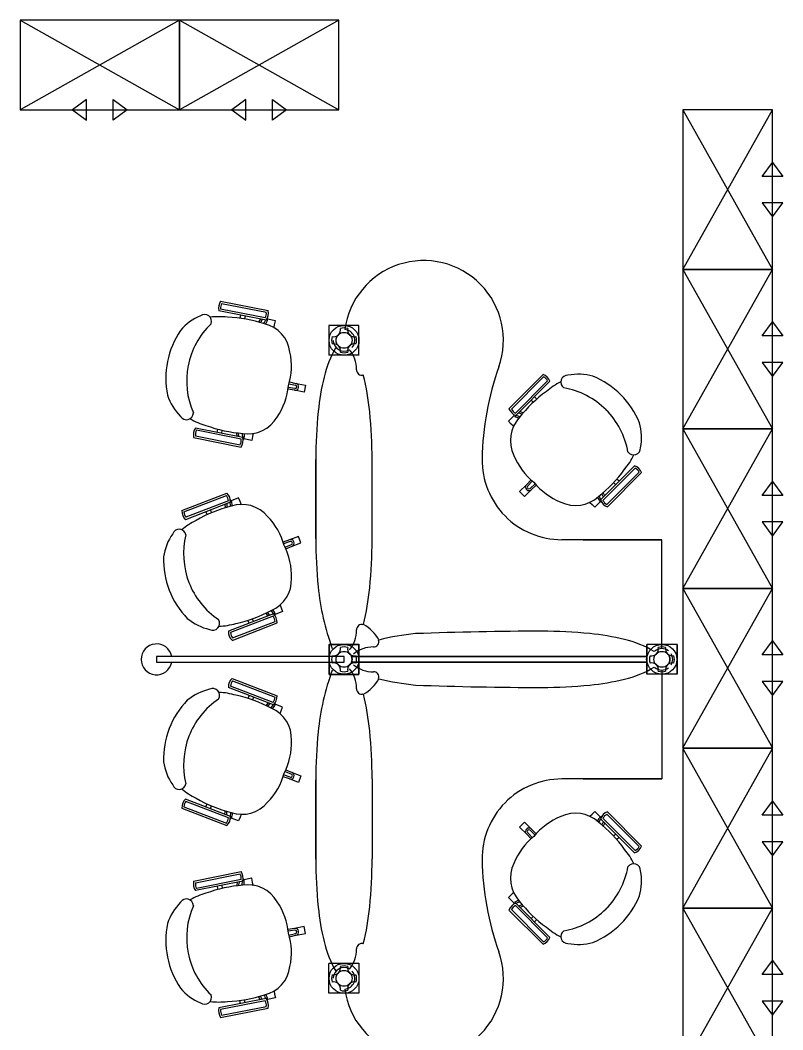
# Model space of a CAD drawing. Header units: centimetres. Extents: x 534 to 2907, y -1306 to 581.
# Drawn here: x 1629 to 2012, y 75 to 581 of the extents above; entities that cross this region are included whole.
import ezdxf

# ---------------------------------------------------------------- set-up
doc = ezdxf.new("R2010")
doc.units = ezdxf.units.CM
doc.layers.add('layer_1', color=175, linetype='Continuous')

msp = doc.modelspace()

# ---------------------------------------------------------------- linework, layer by layer
at = {"layer": 'layer_1'}
for p, q in [((1628.71, 581.24), (1628.71, 536.24)), ((1628.71, 581.24), (1708.71, 536.24)), ((1708.71, 581.24), (1628.71, 536.24)), ((1708.71, 581.24), (1628.71, 581.24)), ((1708.71, 536.24), (1708.71, 581.24)), ((1708.71, 581.24), (1708.71, 536.24)), ((1708.71, 581.24), (1788.71, 536.24)), ((1788.71, 581.24), (1708.71, 536.24)), ((1788.71, 581.24), (1708.71, 581.24)), ((1788.71, 536.24), (1788.71, 581.24)), ((1662.04, 541.44), (1655, 536.24)), ((1662.04, 531.05), (1662.04, 541.44)), ((1675.37, 541.44), (1682.41, 536.24)), ((1675.37, 531.05), (1675.37, 541.44)), ((1742.04, 541.44), (1735, 536.24)), ((1742.04, 531.05), (1742.04, 541.44)), ((1755.37, 541.44), (1762.41, 536.24)), ((1755.37, 531.05), (1755.37, 541.44)), ((1628.71, 536.24), (1708.71, 536.24)), ((1655, 536.24), (1662.04, 531.05)), ((1682.41, 536.24), (1675.37, 531.05)), ((1708.71, 536.24), (1788.71, 536.24)), ((1735, 536.24), (1742.04, 531.05)), ((1762.41, 536.24), (1755.37, 531.05)), ((2006.37, 536.24), (1961.37, 536.24)), ((1961.37, 456.24), (2006.37, 536.24)), ((1961.37, 536.24), (2006.37, 456.24)), ((1961.37, 536.24), (1961.37, 456.24)), ((2006.37, 456.24), (2006.37, 536.24)), ((2001.18, 502.91), (2006.37, 509.95)), ((2006.37, 509.95), (2011.56, 502.91)), ((2011.56, 502.91), (2001.18, 502.91)), ((2011.56, 489.58), (2001.18, 489.58)), ((2001.18, 489.58), (2006.37, 482.54)), ((2006.37, 482.54), (2011.56, 489.58)), ((2006.37, 456.24), (1961.37, 456.24)), ((1961.37, 376.24), (2006.37, 456.24)), ((1961.37, 456.24), (2006.37, 376.24)), ((1961.37, 456.24), (1961.37, 376.24)), ((1961.37, 456.24), (2006.37, 456.24)), ((2006.37, 376.24), (2006.37, 456.24)), ((1752.21, 430.81, -12.9), (1728.4, 435.53, -12.9)), ((1751.72, 431.92, -12.9), (1729.28, 436.37, -12.9)), ((1729.35, 440.32, -12.9), (1753.16, 435.6, -12.9)), ((1729.84, 439.21, -12.9), (1752.28, 434.76, -12.9)), ((1739.23, 433.38, -12.9), (1738.91, 431.81, -12.9)), ((1741.57, 432.92, -12.9), (1741.28, 431.46, -12.9)), ((1749.31, 431.39, -12.9), (1748.53, 430.09, -12.9)), ((1750.24, 431.2, -12.9), (1749.46, 429.91, -12.9)), ((1751.33, 429.54, -12.9), (1751.94, 430.69, -12.9)), ((1756.85, 430.46, -12.9), (1752.92, 431.24, -12.9)), ((1756.46, 428.52, -12.9), (1756.85, 430.46, -12.9)), ((1748.53, 430.09, -12.9), (1748.4, 429.87, -12.9)), ((1749.46, 429.91, -12.9), (1749.29, 429.61, -12.9)), ((1751.08, 429.05, -12.9), (1751.33, 429.54, -12.9)), ((1751.96, 428.8, -12.9), (1752.25, 429.35, -12.9)), ((1752.25, 429.35, -12.9), (1752.73, 430.28, -12.9)), ((1756, 427.1, -12.9), (1756.17, 427.06, -12.9)), ((1756.17, 427.06, -12.9), (1756.46, 428.52, -12.9)), ((1783.69, 428.18, -12.9), (1783.69, 413.18, -12.9)), ((1798.69, 428.18, -12.9), (1783.69, 428.18, -12.9)), ((1798.69, 413.08, -12.9), (1798.69, 428.18, -12.9)), ((2001.18, 422.91), (2006.37, 429.95)), ((2006.37, 429.95), (2011.56, 422.91)), ((2011.56, 422.91), (2001.18, 422.91)), ((1798.69, 413.18, -12.9), (1783.69, 413.18, -12.9)), ((1869.02, 407.39, -12.9), (1869.02, 407.39, -12.9)), ((2011.56, 409.58), (2001.18, 409.58)), ((2001.18, 409.58), (2006.37, 402.54)), ((2006.37, 402.54), (2011.56, 409.58)), ((1891.21, 403.59, -12.9), (1874.08, 386.4, -12.9)), ((1891.43, 402.39, -12.9), (1875.28, 386.19, -12.9)), ((1877.33, 384.15, -12.9), (1893.48, 400.35, -12.9)), ((1877.54, 382.95, -12.9), (1894.67, 400.14, -12.9)), ((1766.49, 395.61, -12.9), (1763.13, 396.17, -12.9)), ((1766.63, 396.49, -12.9), (1763.24, 397.06, -12.9)), ((1763.61, 398.94, -12.9), (1766.97, 398.17, -12.9)), ((1763.85, 399.81, -12.9), (1767.17, 399.05, -12.9)), ((1766.4, 399.21, -12.9), (1771.89, 398.12, -12.9)), ((1771.2, 394.68, -12.9), (1766.48, 395.62, -12.9)), ((1771.89, 398.12, -12.9), (1771.2, 394.68, -12.9)), ((1885.2, 390.64, -12.9), (1886.26, 389.59, -12.9)), ((1886.88, 392.33, -12.9), (1888.02, 391.19, -12.9)), ((1879.64, 385.06, -12.9), (1880.97, 384.43, -12.9)), ((1873.86, 380.1, -12.9), (1876.69, 382.93, -12.9)), ((1875.27, 378.7, -12.9), (1873.86, 380.1, -12.9)), ((1878.3, 381.74, -12.9), (1877.38, 382.24, -12.9)), ((1878.96, 382.41, -12.9), (1877.81, 383.03, -12.9)), ((1878.87, 381.43, -12.9), (1878.3, 381.74, -12.9)), ((1879.47, 382.13, -12.9), (1878.96, 382.41, -12.9)), ((1878.97, 384.38, -12.9), (1880.3, 383.75, -12.9)), ((1880.3, 383.75, -12.9), (1880.64, 383.59, -12.9)), ((1880.97, 384.43, -12.9), (1881.24, 384.3, -12.9)), ((1740.53, 371.96, -12.9), (1716.73, 376.68, -12.9)), ((1739.66, 371.11, -12.9), (1717.22, 375.57, -12.9)), ((1727.55, 374.53, -12.9), (1727.87, 376.11, -12.9)), ((1729.89, 374.07, -12.9), (1730.18, 375.53, -12.9)), ((1876.32, 377.65, -12.9), (1875.27, 378.7, -12.9)), ((1876.51, 377.84, -12.9), (1876.32, 377.65, -12.9)), ((1961.37, 376.24), (2006.37, 376.24)), ((2006.37, 376.24), (1961.37, 376.24)), ((1961.37, 296.24), (2006.37, 376.24)), ((1961.37, 376.24), (2006.37, 296.24)), ((1961.37, 376.24), (1961.37, 296.24)), ((2006.37, 296.24), (2006.37, 376.24)), ((1715.78, 371.89, -12.9), (1739.58, 367.17, -12.9)), ((1716.66, 372.73, -12.9), (1739.1, 368.28, -12.9)), ((1737.4, 373.99, -12.9), (1737.36, 374.28, -12.9)), ((1737.62, 372.53, -12.9), (1737.4, 373.99, -12.9)), ((1738.34, 373.81, -12.9), (1738.28, 374.18, -12.9)), ((1738.56, 372.35, -12.9), (1738.34, 373.81, -12.9)), ((1740.15, 374.01, -12.9), (1740.21, 373.44, -12.9)), ((1740.21, 373.44, -12.9), (1740.32, 372.14, -12.9)), ((1744.95, 370.48, -12.9), (1741.03, 371.26, -12.9)), ((1741.06, 373.9, -12.9), (1741.12, 373.26, -12.9)), ((1741.12, 373.26, -12.9), (1741.21, 372.22, -12.9)), ((1745.34, 372.42, -12.9), (1744.95, 370.48, -12.9)), ((1745.63, 373.88, -12.9), (1745.34, 372.42, -12.9)), ((1745.36, 373.93, -12.9), (1745.63, 373.88, -12.9)), ((1777.12, 321.11, -12.9), (1777.12, 360.95, -12.9)), ((1777.12, 360.95, -12.9), (1777.12, 321.11, -12.9)), ((1805.39, 320.68, -12.9), (1805.39, 360.68, -12.9)), ((1920.04, 340.6, -12.9), (1937.17, 357.79, -12.9)), ((1921.24, 340.39, -12.9), (1937.39, 356.59, -12.9)), ((1939.43, 354.55, -12.9), (1923.29, 338.35, -12.9)), ((1882.83, 348.24, -12.9), (1885.16, 350.73, -12.9)), ((1883.48, 347.63, -12.9), (1885.84, 350.14, -12.9)), ((1940.63, 354.34, -12.9), (1923.5, 337.15, -12.9)), ((1929.38, 349.97, -12.9), (1928.24, 351.11, -12.9)), ((2001.18, 342.91), (2006.37, 349.95)), ((2006.37, 349.95), (2011.56, 342.91)), ((1879.45, 344.83, -12.9), (1882.84, 348.24, -12.9)), ((1881.93, 342.36, -12.9), (1879.45, 344.83, -12.9)), ((1885.88, 346.32, -12.9), (1881.93, 342.36, -12.9)), ((1887.2, 348.78, -12.9), (1884.7, 346.42, -12.9)), ((1887.79, 348.11, -12.9), (1885.31, 345.77, -12.9)), ((1927.7, 348.28, -12.9), (1926.64, 349.34, -12.9)), ((1709.89, 335.28, -12.9), (1732.52, 344.04, -12.9)), ((1710.9, 334.61, -12.9), (1732.23, 342.86, -12.9)), ((1734.28, 339.48, -12.9), (1711.65, 330.73, -12.9)), ((1733.28, 340.16, -12.9), (1711.94, 331.91, -12.9)), ((1738.38, 341.7, -12.9), (1734.65, 340.25, -12.9)), ((1735.09, 338.3, -12.9), (1735, 339.34, -12.9)), ((1739.1, 339.85, -12.9), (1738.38, 341.7, -12.9)), ((1739.63, 338.46, -12.9), (1739.1, 339.85, -12.9)), ((1914.85, 339.51, -12.9), (1914.72, 339.38, -12.9)), ((1914.72, 339.38, -12.9), (1915.77, 338.33, -12.9)), ((1917.18, 336.93, -12.9), (1920, 339.77, -12.9)), ((1918.51, 341.92, -12.9), (1918.81, 341.37, -12.9)), ((1918.81, 341.37, -12.9), (1919.31, 340.46, -12.9)), ((1919.21, 342.51, -12.9), (1919.47, 342.04, -12.9)), ((1919.47, 342.04, -12.9), (1920.1, 340.89, -12.9)), ((1920.81, 343.38, -12.9), (1920.66, 343.69, -12.9)), ((1921.46, 342.02, -12.9), (1920.81, 343.38, -12.9)), ((1921.48, 344.06, -12.9), (1921.37, 344.29, -12.9)), ((1922.13, 342.7, -12.9), (1921.48, 344.06, -12.9)), ((2011.56, 342.91), (2001.18, 342.91)), ((1721.94, 334.71, -12.9), (1722.52, 333.21, -12.9)), ((1724.17, 335.57, -12.9), (1724.7, 334.18, -12.9)), ((1731.51, 338.41, -12.9), (1731.55, 336.93, -12.9)), ((1731.55, 336.93, -12.9), (1731.56, 336.64, -12.9)), ((1732.4, 338.75, -12.9), (1732.44, 337.28, -12.9)), ((1732.44, 337.28, -12.9), (1732.45, 336.9, -12.9)), ((1734.22, 337.96, -12.9), (1734.11, 339.26, -12.9)), ((1734.26, 337.39, -12.9), (1734.22, 337.96, -12.9)), ((1735.14, 337.65, -12.9), (1735.09, 338.3, -12.9)), ((1739.38, 338.37, -12.9), (1739.63, 338.46, -12.9)), ((1915.77, 338.33, -12.9), (1917.18, 336.93, -12.9)), ((2011.56, 329.58), (2001.18, 329.58)), ((2001.18, 329.58), (2006.37, 322.54)), ((2006.37, 322.54), (2011.56, 329.58)), ((1763.92, 320.65, -12.9), (1760.71, 319.52, -12.9)), ((1764.22, 319.81, -12.9), (1760.97, 318.66, -12.9)), ((1768.41, 322.37, -12.9), (1763.92, 320.64, -12.9)), ((1764.46, 317.09, -12.9), (1769.67, 319.11, -12.9)), ((1769.67, 319.11, -12.9), (1768.41, 322.37, -12.9)), ((1950.87, 320.68, -12.9), (1900.59, 320.68, -12.9)), ((1911.29, 320.68, -12.9), (1950.87, 320.68, -12.9)), ((1950.87, 266.08, -12.9), (1950.87, 320.68, -12.9)), ((1950.87, 266.08, -12.9), (1950.87, 320.68, -12.9)), ((1761.67, 316.87, -12.9), (1764.84, 318.21, -12.9)), ((1762.05, 316.06, -12.9), (1765.19, 317.38, -12.9)), ((1961.37, 296.24), (2006.37, 296.24)), ((2006.37, 296.24), (1961.37, 296.24)), ((1961.37, 216.24), (2006.37, 296.24)), ((1961.37, 296.24), (2006.37, 216.24)), ((1961.37, 296.24), (1961.37, 216.24)), ((2006.37, 216.24), (2006.37, 296.24)), ((1752.17, 283.59, -12.9), (1752, 283.79, -12.9)), ((1753.16, 282.45, -12.9), (1752.17, 283.59, -12.9)), ((1753.06, 283.93, -12.9), (1752.84, 284.2, -12.9)), ((1754.05, 282.79, -12.9), (1753.06, 283.93, -12.9)), ((1754.51, 285.05, -12.9), (1754.84, 284.62, -12.9)), ((1754.84, 284.62, -12.9), (1755.63, 283.59, -12.9)), ((1755.33, 285.45, -12.9), (1755.71, 284.96, -12.9)), ((1755.71, 284.96, -12.9), (1756.34, 284.13, -12.9)), ((1760.43, 284.66, -12.9), (1756.7, 283.22, -12.9)), ((1759.01, 287.83, -12.9), (1759.18, 287.89, -12.9)), ((1759.18, 287.89, -12.9), (1759.72, 286.51, -12.9)), ((1759.72, 286.51, -12.9), (1760.43, 284.66, -12.9)), ((1755.92, 283.52, -12.9), (1733.29, 274.77, -12.9)), ((1755.63, 282.34, -12.9), (1734.29, 274.09, -12.9)), ((1735.05, 270.21, -12.9), (1757.68, 278.96, -12.9)), ((1735.34, 271.39, -12.9), (1756.67, 279.64, -12.9)), ((1743.58, 278.74, -12.9), (1743, 280.25, -12.9)), ((1745.8, 279.6, -12.9), (1745.26, 281, -12.9)), ((2001.18, 262.91), (2006.37, 269.95)), ((2006.37, 269.95), (2011.56, 262.91)), ((1783.79, 268.27, -12.9), (1783.79, 253.18, -12.9)), ((1783.79, 268.27, -12.9), (1798.79, 268.27, -12.9)), ((1783.79, 253.08, -12.9), (1783.79, 268.18, -12.9)), ((1783.79, 268.18, -12.9), (1798.79, 268.18, -12.9)), ((1798.79, 268.27, -12.9), (1798.79, 253.18, -12.9)), ((1798.79, 253.08, -12.9), (1798.79, 268.18, -12.9)), ((1943.27, 268.18, -12.9), (1943.27, 253.18, -12.9)), ((1958.47, 268.18, -12.9), (1943.27, 268.18, -12.9)), ((1943.27, 253.18, -12.9), (1943.27, 268.18, -12.9)), ((1958.47, 268.18, -12.9), (1943.37, 268.18, -12.9)), ((1958.47, 268.18, -12.9), (1958.47, 253.18, -12.9)), ((1958.47, 253.18, -12.9), (1958.47, 268.18, -12.9)), ((1791.29, 262.18, -12.9), (1697.22, 262.18, -12.9)), ((1697.22, 262.18, -12.9), (1697.22, 259.18, -12.9)), ((1697.22, 259.18, -12.9), (1791.29, 259.18, -12.9)), ((1791.29, 259.18, -12.9), (1791.29, 262.18, -12.9)), ((1943.27, 262.18, -12.9), (1795, 262.18, -12.9)), ((1795, 262.18, -12.9), (1943.27, 262.18, -12.9)), ((1795, 259.18, -12.9), (1943.27, 259.18, -12.9)), ((1943.27, 259.18, -12.9), (1795, 259.18, -12.9)), ((2011.56, 262.91), (2001.18, 262.91)), ((1950.87, 255.28, -12.9), (1950.87, 200.68, -12.9)), ((1950.87, 255.28, -12.9), (1950.87, 200.68, -12.9)), ((1735.05, 251.14, -12.9), (1757.68, 242.39, -12.9)), ((1735.34, 249.96, -12.9), (1756.67, 241.71, -12.9)), ((1783.79, 253.18, -12.9), (1798.79, 253.18, -12.9)), ((1783.79, 253.08, -12.9), (1798.79, 253.08, -12.9)), ((1958.47, 253.18, -12.9), (1943.27, 253.18, -12.9)), ((1958.47, 253.18, -12.9), (1943.37, 253.18, -12.9)), ((2011.56, 249.58), (2001.18, 249.58)), ((2001.18, 249.58), (2006.37, 242.54)), ((2006.37, 242.54), (2011.56, 249.58)), ((1755.92, 237.84, -12.9), (1733.29, 246.59, -12.9)), ((1755.63, 239.02, -12.9), (1734.29, 247.26, -12.9)), ((1743.58, 242.61, -12.9), (1743, 241.11, -12.9)), ((1745.8, 241.75, -12.9), (1745.26, 240.36, -12.9)), ((1753.16, 238.9, -12.9), (1752.17, 237.76, -12.9)), ((1754.05, 238.56, -12.9), (1753.06, 237.42, -12.9)), ((1760.43, 236.69, -12.9), (1756.7, 238.14, -12.9)), ((1752.17, 237.76, -12.9), (1752, 237.56, -12.9)), ((1753.06, 237.42, -12.9), (1752.84, 237.16, -12.9)), ((1754.51, 236.3, -12.9), (1754.84, 236.73, -12.9)), ((1754.84, 236.73, -12.9), (1755.63, 237.77, -12.9)), ((1755.33, 235.9, -12.9), (1755.71, 236.39, -12.9)), ((1755.71, 236.39, -12.9), (1756.34, 237.22, -12.9)), ((1759.01, 233.52, -12.9), (1759.18, 233.46, -12.9)), ((1759.18, 233.46, -12.9), (1759.72, 234.84, -12.9)), ((1759.72, 234.84, -12.9), (1760.43, 236.69, -12.9)), ((1961.37, 216.24), (2006.37, 216.24)), ((2006.37, 215.89), (1961.37, 215.89)), ((1961.37, 135.89), (2006.37, 215.89)), ((1961.37, 215.89), (2006.37, 135.89)), ((1961.37, 215.89), (1961.37, 135.89)), ((2006.37, 135.89), (2006.37, 215.89)), ((1764.22, 201.54, -12.9), (1760.97, 202.69, -12.9)), ((1761.67, 204.48, -12.9), (1764.84, 203.14, -12.9)), ((1762.05, 205.29, -12.9), (1765.19, 203.97, -12.9)), ((1764.46, 204.26, -12.9), (1769.67, 202.25, -12.9)), ((1763.92, 200.7, -12.9), (1760.71, 201.83, -12.9)), ((1768.41, 198.98, -12.9), (1763.92, 200.71, -12.9)), ((1769.67, 202.25, -12.9), (1768.41, 198.98, -12.9)), ((1777.12, 200.24, -12.9), (1777.12, 160.4, -12.9)), ((1777.12, 160.4, -12.9), (1777.12, 200.24, -12.9)), ((1805.39, 200.68, -12.9), (1805.39, 160.68, -12.9)), ((1950.87, 200.68, -12.9), (1900.59, 200.68, -12.9)), ((1911.29, 200.68, -12.9), (1950.87, 200.68, -12.9)), ((1734.28, 181.87, -12.9), (1711.65, 190.62, -12.9)), ((1733.28, 181.19, -12.9), (1711.94, 189.44, -12.9)), ((1721.94, 186.64, -12.9), (1722.52, 188.14, -12.9)), ((2001.18, 182.56), (2006.37, 189.6)), ((2006.37, 189.6), (2011.56, 182.56)), ((1709.89, 186.07, -12.9), (1732.52, 177.32, -12.9)), ((1710.9, 186.75, -12.9), (1732.23, 178.5, -12.9)), ((1724.17, 185.78, -12.9), (1724.7, 187.18, -12.9)), ((1731.51, 182.94, -12.9), (1731.55, 184.42, -12.9)), ((1731.55, 184.42, -12.9), (1731.56, 184.71, -12.9)), ((1732.4, 182.6, -12.9), (1732.44, 184.08, -12.9)), ((1732.44, 184.08, -12.9), (1732.45, 184.45, -12.9)), ((1734.22, 183.39, -12.9), (1734.11, 182.09, -12.9)), ((1734.26, 183.96, -12.9), (1734.22, 183.39, -12.9)), ((1735.09, 183.05, -12.9), (1735, 182.01, -12.9)), ((1735.14, 183.7, -12.9), (1735.09, 183.05, -12.9)), ((1739.63, 182.89, -12.9), (1739.1, 181.5, -12.9)), ((1739.38, 182.99, -12.9), (1739.63, 182.89, -12.9)), ((1914.72, 181.97, -12.9), (1915.77, 183.02, -12.9)), ((1915.77, 183.02, -12.9), (1917.18, 184.42, -12.9)), ((1917.18, 184.42, -12.9), (1920, 181.59, -12.9)), ((1939.43, 166.8, -12.9), (1923.29, 183, -12.9)), ((1940.63, 167.01, -12.9), (1923.5, 184.2, -12.9)), ((2011.56, 182.56), (2001.18, 182.56)), ((1738.38, 179.65, -12.9), (1734.65, 181.1, -12.9)), ((1739.1, 181.5, -12.9), (1738.38, 179.65, -12.9)), ((1881.93, 179, -12.9), (1879.45, 176.52, -12.9)), ((1885.88, 175.04, -12.9), (1881.93, 179, -12.9)), ((1914.85, 181.84, -12.9), (1914.72, 181.97, -12.9)), ((1918.51, 179.44, -12.9), (1918.81, 179.98, -12.9)), ((1918.81, 179.98, -12.9), (1919.31, 180.89, -12.9)), ((1919.21, 178.84, -12.9), (1919.47, 179.32, -12.9)), ((1919.47, 179.32, -12.9), (1920.1, 180.46, -12.9)), ((1920.04, 180.75, -12.9), (1937.17, 163.56, -12.9)), ((1920.81, 177.97, -12.9), (1920.66, 177.66, -12.9)), ((1921.46, 179.33, -12.9), (1920.81, 177.97, -12.9)), ((1921.24, 180.96, -12.9), (1937.39, 164.76, -12.9)), ((1921.48, 177.29, -12.9), (1921.37, 177.06, -12.9)), ((1922.13, 178.66, -12.9), (1921.48, 177.29, -12.9)), ((1879.45, 176.52, -12.9), (1882.84, 173.12, -12.9)), ((1882.83, 173.11, -12.9), (1885.16, 170.63, -12.9)), ((1883.48, 173.72, -12.9), (1885.84, 171.21, -12.9)), ((1887.2, 172.57, -12.9), (1884.7, 174.93, -12.9)), ((1887.79, 173.24, -12.9), (1885.31, 175.59, -12.9)), ((1927.7, 173.07, -12.9), (1926.64, 172.01, -12.9)), ((1929.38, 171.38, -12.9), (1928.24, 170.24, -12.9)), ((2011.56, 169.23), (2001.18, 169.23)), ((2001.18, 169.23), (2006.37, 162.19)), ((2006.37, 162.19), (2011.56, 169.23)), ((1715.78, 149.47, -12.9), (1739.58, 154.19, -12.9)), ((1716.66, 148.62, -12.9), (1739.1, 153.07, -12.9)), ((1740.53, 149.4, -12.9), (1716.73, 144.67, -12.9)), ((1739.66, 150.24, -12.9), (1717.22, 145.79, -12.9)), ((1729.89, 147.29, -12.9), (1730.18, 145.82, -12.9)), ((1737.4, 147.36, -12.9), (1737.36, 147.07, -12.9)), ((1737.62, 148.82, -12.9), (1737.4, 147.36, -12.9)), ((1738.34, 147.54, -12.9), (1738.28, 147.17, -12.9)), ((1738.56, 149, -12.9), (1738.34, 147.54, -12.9)), ((1740.15, 147.34, -12.9), (1740.21, 147.91, -12.9)), ((1740.21, 147.91, -12.9), (1740.32, 149.21, -12.9)), ((1744.95, 150.88, -12.9), (1741.03, 150.1, -12.9)), ((1741.06, 147.45, -12.9), (1741.12, 148.09, -12.9)), ((1741.12, 148.09, -12.9), (1741.21, 149.13, -12.9)), ((1745.34, 148.93, -12.9), (1744.95, 150.88, -12.9)), ((1745.63, 147.47, -12.9), (1745.34, 148.93, -12.9)), ((1745.36, 147.42, -12.9), (1745.63, 147.47, -12.9)), ((1727.55, 146.82, -12.9), (1727.87, 145.24, -12.9)), ((1875.27, 142.65, -12.9), (1873.86, 141.25, -12.9)), ((1876.32, 143.7, -12.9), (1875.27, 142.65, -12.9)), ((1876.51, 143.51, -12.9), (1876.32, 143.7, -12.9)), ((1873.86, 141.25, -12.9), (1876.69, 138.42, -12.9)), ((1877.33, 137.2, -12.9), (1893.48, 121, -12.9)), ((1878.3, 139.61, -12.9), (1877.38, 139.11, -12.9)), ((1877.54, 138.4, -12.9), (1894.67, 121.21, -12.9)), ((1878.96, 138.95, -12.9), (1877.81, 138.32, -12.9)), ((1878.87, 139.92, -12.9), (1878.3, 139.61, -12.9)), ((1879.47, 139.22, -12.9), (1878.96, 138.95, -12.9)), ((1878.97, 136.97, -12.9), (1880.3, 137.6, -12.9)), ((1879.64, 136.3, -12.9), (1880.97, 136.92, -12.9)), ((1880.3, 137.6, -12.9), (1880.64, 137.76, -12.9)), ((1880.97, 136.92, -12.9), (1881.24, 137.05, -12.9)), ((1891.21, 117.76, -12.9), (1874.08, 134.95, -12.9)), ((1891.43, 118.96, -12.9), (1875.28, 135.16, -12.9)), ((1885.2, 130.71, -12.9), (1886.26, 131.77, -12.9)), ((1961.37, 135.89), (2006.37, 135.89)), ((2006.37, 135.89), (1961.37, 135.89)), ((1961.37, 55.89), (2006.37, 135.89)), ((1961.37, 135.89), (2006.37, 55.89)), ((1961.37, 135.89), (1961.37, 55.89)), ((2006.37, 55.89), (2006.37, 135.89)), ((1771.2, 126.67, -12.9), (1766.48, 125.73, -12.9)), ((1771.89, 123.23, -12.9), (1771.2, 126.67, -12.9)), ((1886.88, 129.02, -12.9), (1888.02, 130.16, -12.9)), ((1766.49, 125.75, -12.9), (1763.13, 125.18, -12.9)), ((1766.63, 124.86, -12.9), (1763.24, 124.29, -12.9)), ((1763.61, 122.41, -12.9), (1766.97, 123.18, -12.9)), ((1763.85, 121.55, -12.9), (1767.17, 122.31, -12.9)), ((1766.4, 122.14, -12.9), (1771.89, 123.23, -12.9)), ((1869.02, 113.96, -12.9), (1869.02, 113.96, -12.9)), ((1783.69, 93.18, -12.9), (1783.69, 108.18, -12.9)), ((1798.69, 108.18, -12.9), (1783.69, 108.18, -12.9)), ((1798.69, 108.27, -12.9), (1798.69, 93.18, -12.9)), ((2001.18, 102.56), (2006.37, 109.6)), ((2006.37, 109.6), (2011.56, 102.56)), ((2011.56, 102.56), (2001.18, 102.56)), ((1748.53, 91.26, -12.9), (1748.4, 91.48, -12.9)), ((1749.31, 89.97, -12.9), (1748.53, 91.26, -12.9)), ((1749.46, 91.45, -12.9), (1749.29, 91.74, -12.9)), ((1750.24, 90.15, -12.9), (1749.46, 91.45, -12.9)), ((1751.08, 92.3, -12.9), (1751.33, 91.82, -12.9)), ((1751.33, 91.82, -12.9), (1751.94, 90.66, -12.9)), ((1751.96, 92.55, -12.9), (1752.25, 92, -12.9)), ((1752.25, 92, -12.9), (1752.73, 91.07, -12.9)), ((1756, 94.26, -12.9), (1756.17, 94.29, -12.9)), ((1756.17, 94.29, -12.9), (1756.46, 92.83, -12.9)), ((1756.46, 92.83, -12.9), (1756.85, 90.89, -12.9)), ((1798.69, 93.18, -12.9), (1783.69, 93.18, -12.9)), ((1752.21, 90.54, -12.9), (1728.4, 85.82, -12.9)), ((1751.72, 89.43, -12.9), (1729.28, 84.98, -12.9)), ((1729.84, 82.14, -12.9), (1752.28, 86.59, -12.9)), ((1739.23, 87.97, -12.9), (1738.91, 89.55, -12.9)), ((1741.57, 88.43, -12.9), (1741.28, 89.9, -12.9)), ((1756.85, 90.89, -12.9), (1752.92, 90.11, -12.9)), ((2011.56, 89.23), (2001.18, 89.23)), ((2001.18, 89.23), (2006.37, 82.19)), ((2006.37, 82.19), (2011.56, 89.23)), ((1729.35, 81.03, -12.9), (1753.16, 85.75, -12.9))]:
    msp.add_line(p, q, dxfattribs=at)
for centre, radius in [((1791.29, 420.68, -12.9), 7.5), ((1791.29, 420.68, -12.9), 4), ((1791.29, 260.68, -12.9), 7.5), ((1791.29, 260.68, -12.9), 7.5), ((1791.29, 260.68, -12.9), 4), ((1791.29, 260.68, -12.9), 4), ((1950.87, 260.68, -12.9), 7.5), ((1950.87, 260.68, -12.9), 7.5), ((1950.87, 260.68, -12.9), 7.5), ((1950.87, 260.68, -12.9), 7.5), ((1950.87, 260.68, -12.9), 4), ((1950.87, 260.68, -12.9), 4), ((1791.29, 100.68, -12.9), 7.5), ((1791.29, 100.68, -12.9), 4)]:
    msp.add_circle(centre, radius, dxfattribs=at)
for centre, radius, start, end in [((1831.29, 420.68, -12.9), 40, 340.6049, 172.2592), ((1734.39, 436.83, -12.9), 6.13, 145.3089, 192.2547), ((1734.39, 436.83, -12.9), 5.13, 152.4262, 185.1374), ((1747.17, 434.3, -12.9), 6.13, 325.3089, 12.2547), ((1729.24, 408.75, -12.9), 26.22, 112.4304, 139.9959), ((1721.32, 430.23, -12.9), 3.46, 338.1541, 127.0295), ((1728.62, 394.97, -12.9), 37.57, 83.7334, 96.8943), ((1730.36, 365.8, -12.9), 66.55, 71.613, 87.966), ((1747.17, 434.3, -12.9), 5.13, 332.4262, 5.1374), ((1751.17, 431.09, -12.9), 0.859, 332.4499, 343.8551), ((1751.17, 431.09, -12.9), 1.76, 332.4499, 24.4131), ((1743.22, 402.29, -12.9), 41.29, 145.6095, 169.1666), ((1751.76, 400.37, -12.9), 39.47, 133.6268, 168.9192), ((1747.48, 412.61, -12.9), 16.8, 7.4058, 76.6642), ((1786.1, 425.87, -12.9), 3.44, 256.8555, 13.1445), ((1791.29, 420.68, -12.9), 6.25, 72.8771, 107.1229), ((1791.29, 420.68, -12.9), 5.4, 317.4929, 86.1296), ((1796.48, 425.87, -12.9), 3.44, 166.8555, 283.1445), ((1791.29, 420.68, -12.9), 6.25, 162.8771, 197.1229), ((1791.29, 420.68, -12.9), 5.4, 180.1149, 299.656), ((1791.29, 420.68, -12.9), 6.25, 342.8771, 17.1229), ((1834.82, 389.32, -12.9), 55.12, 149.7712, 166.471), ((1786.1, 415.49, -12.9), 3.44, 346.8555, 103.1445), ((1796.48, 415.49, -12.9), 3.44, 76.8555, 193.1445), ((1782.13, 406.13, -12.9), 15.4, 359.314, 39.7885), ((1732.12, 407.92, -12.9), 32.75, 342.4012, 12.0981), ((1791.29, 420.68, -12.9), 6.25, 252.8771, 287.1229), ((1743.11, 401.75, -12.9), 41.29, 168.397, 191.9541), ((1751.74, 400.26, -12.9), 39.47, 168.6444, 203.9368), ((1800.23, 405.91, -12.9), 2.7, 179.314, 285.6936), ((2006.37, 358.47, -12.9), 145.8, 160.3949, 178.911), ((1905.59, 372.3, -12.9), 127.9, 166.471, 174.3084), ((1677.76, 372.25, -12.9), 127.05, 5.6706, 14.1499), ((1888.97, 397.88, -12.9), 6.13, 21.6256, 68.5713), ((1888.97, 397.88, -12.9), 5.13, 28.7428, 61.454), ((1903.51, 399.69, -12.9), 3.46, 86.8507, 235.7261), ((1908.91, 377.45, -12.9), 26.22, 73.8844, 101.4498), ((1900.9, 364.29, -12.9), 41.29, 44.7136, 68.2707), ((1730.71, 400.78, -12.9), 32.75, 325.4655, 355.1624), ((1766.78, 397.34, -12.9), 1.76, 260.4499, 77.1137), ((1766.78, 397.34, -12.9), 0.859, 260.4499, 77.1137), ((1931.92, 341.16, -12.9), 66.55, 125.9142, 142.2672), ((1917.1, 366.34, -12.9), 37.57, 116.9859, 130.1468), ((1894.88, 357.93, -12.9), 39.47, 44.961, 80.2534), ((1727.72, 401.11, -12.9), 26.22, 197.5677, 225.1332), ((1901.29, 363.89, -12.9), 41.29, 21.9262, 45.4832), ((2019.46, 360.95, -12.9), 242.34, 174.3084, 180), ((1879.78, 388.66, -12.9), 6.13, 201.6256, 248.5713), ((1879.78, 388.66, -12.9), 5.13, 208.7428, 241.454), ((1894.96, 357.85, -12.9), 39.47, 9.9434, 45.2359), ((1712.2, 384.28, -12.9), 3.46, 210.5341, 359.4095), ((1732.42, 414.09, -12.9), 37.57, 240.6693, 253.8302), ((1743.11, 390.58, -12.9), 16.8, 260.8994, 330.1578), ((1562.08, 360.68, -12.9), 243.32, 0, 5.6916), ((1891.61, 370.48, -12.9), 16.8, 137.216, 206.4744), ((1878.22, 383.78, -12.9), 1.76, 189.7541, 241.4303), ((1878.22, 383.78, -12.9), 0.859, 232.0407, 241.4303), ((1721.77, 373.19, -12.9), 6.13, 145.3089, 192.2547), ((1721.77, 373.19, -12.9), 5.13, 152.4262, 185.1374), ((1745.15, 440.38, -12.9), 66.55, 249.5976, 265.9506), ((1914.43, 371.95, -12.9), 26.22, 348.747, 16.3125), ((1734.54, 370.66, -12.9), 5.13, 332.4262, 5.1374), ((1734.54, 370.66, -12.9), 6.13, 325.3089, 12.2547), ((1739.47, 372.06, -12.9), 0.859, 355.7241, 5.1137), ((1739.47, 372.06, -12.9), 1.76, 313.4375, 5.1137), ((1936.69, 366.63, -12.9), 3.46, 214.4707, 3.3461), ((1900.59, 360.68, -12.9), 40, 179.1883, 270), ((1906.98, 375.15, -12.9), 32.75, 201.7821, 231.4791), ((1903.3, 380.1, -12.9), 37.57, 320.05, 333.2109), ((1878.07, 394.83, -12.9), 66.55, 307.9296, 324.2826), ((1934.93, 352.08, -12.9), 6.13, 21.6256, 68.5713), ((1934.93, 352.08, -12.9), 5.13, 28.7428, 61.454), ((1912.13, 370.01, -12.9), 32.75, 218.7178, 248.4148), ((1884.11, 347.04, -12.9), 1.76, 136.7666, 313.4303), ((1884.11, 347.04, -12.9), 0.859, 136.7666, 313.4303), ((1728.16, 339.73, -12.9), 5.13, 4.7812, 37.4924), ((1728.16, 339.73, -12.9), 6.13, 357.664, 44.6097), ((1733.25, 339.19, -12.9), 0.859, 4.805, 14.1945), ((1733.25, 339.19, -12.9), 1.76, 4.805, 56.4811), ((1907.52, 354.62, -12.9), 16.8, 243.7225, 312.9808), ((1920.85, 341.31, -12.9), 1.76, 208.7666, 260.7297), ((1925.74, 342.86, -12.9), 6.13, 201.6256, 248.5713), ((1920.85, 341.31, -12.9), 0.859, 208.7666, 220.1717), ((1925.74, 342.86, -12.9), 5.13, 208.7428, 241.454), ((1716.01, 335.03, -12.9), 6.13, 177.664, 224.6097), ((1716.01, 335.03, -12.9), 5.13, 184.7812, 217.4924), ((1750.62, 272.88, -12.9), 66.55, 103.9681, 120.321), ((1740.03, 321.58, -12.9), 16.8, 39.7609, 109.0193), ((1733.54, 296.58, -12.9), 37.57, 116.0884, 129.2493), ((1729.57, 309.39, -12.9), 32.75, 14.7562, 44.4532), ((1708.5, 322.46, -12.9), 3.46, 10.5091, 159.3846), ((1726.69, 308.56, -12.9), 26.22, 144.7854, 172.3509), ((1750.2, 313.53, -12.9), 39.47, 165.9818, 201.2743), ((1764.51, 319, -12.9), 1.76, 292.805, 109.4687), ((1764.51, 319, -12.9), 0.859, 292.805, 109.4687), ((2019.46, 321.11, -12.9), 242.34, 180, 185.6916), ((2019.46, 321.11, -12.9), 242.34, 180, 185.6916), ((1562.08, 320.68, -12.9), 243.32, 354.3084, 0), ((1732.19, 302.61, -12.9), 32.75, 357.8205, 27.5175), ((1741.96, 310.58, -12.9), 41.29, 177.9646, 201.5216), ((1750.24, 313.43, -12.9), 39.47, 200.9994, 236.2918), ((1748.13, 300.63, -12.9), 16.8, 293.2544, 2.5128), ((1742.16, 310.06, -12.9), 41.29, 200.752, 224.3091), ((1904.48, 309.61, -12.9), 126.79, 185.6744, 200.0728), ((1677.52, 309.13, -12.9), 127.3, 345.9213, 354.3256), ((1723.2, 343.79, -12.9), 66.55, 281.9526, 298.3056), ((1754.95, 283.06, -12.9), 0.859, 26.0635, 37.4687), ((1754.95, 283.06, -12.9), 1.76, 345.5055, 37.4687), ((1729.5, 301.29, -12.9), 26.22, 229.9228, 257.4882), ((1725.39, 278.77, -12.9), 3.46, 242.8891, 31.7645), ((1726.52, 314.76, -12.9), 37.57, 273.0243, 286.1853), ((1751.56, 279.21, -12.9), 5.13, 4.7812, 37.4924), ((1751.56, 279.21, -12.9), 6.13, 357.664, 44.6097), ((1739.41, 274.52, -12.9), 6.13, 177.664, 224.6097), ((1739.41, 274.52, -12.9), 5.13, 184.7812, 217.4924), ((1782.13, 275.22, -12.9), 15.4, 320.2115, 0.686), ((1800.23, 275.44, -12.9), 2.7, 74.3064, 180.686), ((1791.29, 260.68, -12.9), 20, 29.0141, 60.9859), ((1839.75, 146.9, -12.9), 127.3, 95.6744, 104.0787), ((1890.6, -1403.41, -12.9), 1678.18, 89.99943, 92.16645), ((1890.62, 31.46, -12.9), 243.32, 84.3084, 90), ((1902.01, 145.79, -12.9), 128.42, 76.471, 84.3084), ((1697.22, 260.68, -12.9), 7.73, 11.1877, 348.8123), ((1806.06, 269.61, -12.9), 2.7, 269.314, 15.6936), ((1919.12, 216.87, -12.9), 55.31, 59.7656, 76.4729), ((1786.1, 265.87, -12.9), 3.44, 256.8555, 13.1445), ((1786.1, 265.87, -12.9), 3.44, 256.8555, 13.1445), ((1791.29, 260.68, -12.9), 6.25, 72.8771, 107.1229), ((1791.29, 260.68, -12.9), 6.25, 72.8771, 107.1229), ((1796.48, 265.87, -12.9), 3.44, 166.8555, 283.1445), ((1796.48, 265.87, -12.9), 3.44, 166.8555, 283.1445), ((1805.84, 251.51, -12.9), 15.4, 89.314, 129.7885), ((1945.68, 265.87, -12.9), 3.44, 256.8555, 13.1445), ((1945.68, 265.87, -12.9), 3.44, 256.8555, 13.1445), ((1950.87, 260.68, -12.9), 5.4, 90, 132.5131), ((1950.87, 260.68, -12.9), 6.25, 72.8771, 107.1229), ((1950.87, 260.68, -12.9), 6.25, 72.8771, 107.1229), ((1950.87, 260.68, -12.9), 5.4, 52.8871, 90), ((1956.06, 265.87, -12.9), 3.44, 166.8555, 283.1445), ((1956.06, 265.87, -12.9), 3.44, 166.8555, 283.1445), ((1950.87, 260.68, -12.9), 5.4, 0, 30.8326), ((1791.29, 260.68, -12.9), 6.25, 162.8771, 197.1229), ((1791.29, 260.68, -12.9), 6.25, 162.8771, 197.1229), ((1786.1, 255.49, -12.9), 3.44, 346.8555, 103.1445), ((1786.1, 255.49, -12.9), 3.44, 346.8555, 103.1445), ((1796.48, 255.49, -12.9), 3.44, 76.8555, 193.1445), ((1796.48, 255.49, -12.9), 3.44, 76.8555, 193.1445), ((1791.29, 260.68, -12.9), 4, 337.9757, 22.0243), ((1791.29, 260.68, -12.9), 4, 337.9757, 22.0243), ((1791.29, 260.68, -12.9), 6.25, 342.8771, 17.1229), ((1791.29, 260.68, -12.9), 6.25, 342.8771, 17.1229), ((1946.98, 260.68, -12.9), 4, 157.9757, 202.0243), ((1946.98, 260.68, -12.9), 4, 157.9757, 202.0243), ((1950.87, 260.68, -12.9), 6.25, 162.8771, 197.1229), ((1950.87, 260.68, -12.9), 6.25, 162.8771, 197.1229), ((1945.68, 255.49, -12.9), 3.44, 346.8555, 103.1445), ((1945.68, 255.49, -12.9), 3.44, 346.8555, 103.1445), ((1956.06, 255.49, -12.9), 3.44, 76.8555, 193.1445), ((1956.06, 255.49, -12.9), 3.44, 76.8555, 193.1445), ((1950.87, 260.68, -12.9), 4, 337.9757, 22.0243), ((1950.87, 260.68, -12.9), 4, 337.9757, 22.0243), ((1950.87, 260.68, -12.9), 5.4, 329.1674, 0), ((1950.87, 260.68, -12.9), 6.25, 342.8771, 17.1229), ((1950.87, 260.68, -12.9), 6.25, 342.8771, 17.1229), ((1904.48, 211.74, -12.9), 126.79, 159.9272, 174.3256), ((1791.29, 260.68, -12.9), 6.25, 252.8771, 287.1229), ((1791.29, 260.68, -12.9), 6.25, 252.8771, 287.1229), ((1782.13, 246.13, -12.9), 15.4, 359.314, 39.7885), ((1805.84, 269.84, -12.9), 15.4, 230.2115, 270.686), ((1806.06, 251.74, -12.9), 2.7, 344.3064, 90.686), ((1919.12, 304.49, -12.9), 55.31, 283.5271, 300.2344), ((1950.87, 260.68, -12.9), 5.4, 227.4869, 270), ((1950.87, 260.68, -12.9), 6.25, 252.8771, 287.1229), ((1950.87, 260.68, -12.9), 6.25, 252.8771, 287.1229), ((1950.87, 260.68, -12.9), 5.4, 270, 307.1129), ((1739.41, 246.84, -12.9), 6.13, 135.3903, 182.336), ((1739.41, 246.84, -12.9), 5.13, 142.5076, 175.2188), ((1791.29, 260.68, -12.9), 20, 299.0141, 330.9859), ((1839.75, 374.45, -12.9), 127.3, 255.9213, 264.3256), ((1902.01, 375.56, -12.9), 128.42, 275.6916, 283.529), ((1729.5, 220.06, -12.9), 26.22, 102.5118, 130.0772), ((1725.39, 242.58, -12.9), 3.46, 328.2355, 117.1109), ((1726.52, 206.59, -12.9), 37.57, 73.8147, 86.9757), ((1800.23, 245.91, -12.9), 2.7, 179.314, 285.6936), ((1677.52, 212.22, -12.9), 127.3, 5.6744, 14.0787), ((1890.6, 1924.76, -12.9), 1678.18, 267.83355, 270.00057), ((1890.62, 489.89, -12.9), 243.32, 270, 275.6916), ((1742.16, 211.29, -12.9), 41.29, 135.6909, 159.248), ((1750.24, 207.93, -12.9), 39.47, 123.7082, 159.0006), ((1723.2, 177.56, -12.9), 66.55, 61.6944, 78.0474), ((1751.56, 242.14, -12.9), 5.13, 322.5076, 355.2188), ((1751.56, 242.14, -12.9), 6.13, 315.3903, 2.336), ((1754.95, 238.29, -12.9), 1.76, 322.5313, 14.4945), ((1748.13, 220.73, -12.9), 16.8, 357.4872, 66.7456), ((1754.95, 238.29, -12.9), 0.859, 322.5313, 333.9365), ((1741.96, 210.77, -12.9), 41.29, 158.4784, 182.0354), ((2019.46, 200.24, -12.9), 242.34, 174.3084, 180), ((2019.46, 200.24, -12.9), 242.34, 174.3084, 180), ((1562.08, 200.68, -12.9), 243.32, 0, 5.6916), ((1750.2, 207.82, -12.9), 39.47, 158.7257, 194.0182), ((1732.19, 218.74, -12.9), 32.75, 332.4825, 2.1795), ((1726.69, 212.8, -12.9), 26.22, 187.6491, 215.2146), ((1729.57, 211.96, -12.9), 32.75, 315.5468, 345.2438), ((1764.51, 202.35, -12.9), 1.76, 250.5313, 67.195), ((1764.51, 202.35, -12.9), 0.859, 250.5313, 67.195), ((1708.5, 198.89, -12.9), 3.46, 200.6154, 349.4909), ((1900.59, 160.68, -12.9), 40, 90, 180.8117), ((1733.54, 224.77, -12.9), 37.57, 230.7507, 243.9116), ((1716.01, 186.32, -12.9), 6.13, 135.3903, 182.336), ((1716.01, 186.32, -12.9), 5.13, 142.5076, 175.2188), ((1750.62, 248.48, -12.9), 66.55, 239.679, 256.0319), ((1740.03, 199.77, -12.9), 16.8, 250.9807, 320.2391), ((1907.52, 166.73, -12.9), 16.8, 47.0192, 116.2775), ((1925.74, 178.49, -12.9), 6.13, 111.4287, 158.3744), ((1925.74, 178.49, -12.9), 5.13, 118.546, 151.2572), ((1728.16, 181.62, -12.9), 5.13, 322.5076, 355.2188), ((1728.16, 181.62, -12.9), 6.13, 315.3903, 2.336), ((1733.25, 182.16, -12.9), 0.859, 345.8055, 355.195), ((1733.25, 182.16, -12.9), 1.76, 303.5189, 355.195), ((1912.13, 151.34, -12.9), 32.75, 111.5852, 141.2822), ((1878.07, 126.52, -12.9), 66.55, 35.7174, 52.0704), ((1920.85, 180.05, -12.9), 1.76, 99.2703, 151.2334), ((1920.85, 180.05, -12.9), 0.859, 139.8283, 151.2334), ((1884.11, 174.31, -12.9), 1.76, 46.5697, 223.2334), ((1884.11, 174.31, -12.9), 0.859, 46.5697, 223.2334), ((1906.98, 146.21, -12.9), 32.75, 128.5209, 158.2179), ((1903.3, 141.25, -12.9), 37.57, 26.7891, 39.95), ((1934.93, 169.27, -12.9), 6.13, 291.4287, 338.3744), ((1934.93, 169.27, -12.9), 5.13, 298.546, 331.2572), ((2019.46, 160.4, -12.9), 242.34, 180, 185.6916), ((1562.08, 160.68, -12.9), 243.32, 354.3084, 0), ((2006.37, 162.88, -12.9), 145.8, 181.089, 199.6051), ((1891.61, 150.87, -12.9), 16.8, 153.5256, 222.784), ((1936.69, 154.73, -12.9), 3.46, 356.6539, 145.5293), ((1734.54, 150.7, -12.9), 5.13, 354.8626, 27.5738), ((1734.54, 150.7, -12.9), 6.13, 347.7453, 34.6911), ((1894.96, 163.5, -12.9), 39.47, 314.7641, 350.0566), ((1914.43, 149.41, -12.9), 26.22, 343.6875, 11.253), ((1721.77, 148.16, -12.9), 6.13, 167.7453, 214.6911), ((1721.77, 148.16, -12.9), 5.13, 174.8626, 207.5738), ((1745.15, 80.97, -12.9), 66.55, 94.0494, 110.4024), ((1739.47, 149.29, -12.9), 0.859, 354.8863, 4.2759), ((1743.11, 130.77, -12.9), 16.8, 29.8422, 99.1006), ((1739.47, 149.29, -12.9), 1.76, 354.8863, 46.5625), ((1732.42, 107.27, -12.9), 37.57, 106.1698, 119.3307), ((1901.29, 157.46, -12.9), 41.29, 314.5168, 338.0738), ((1727.72, 120.24, -12.9), 26.22, 134.8668, 162.4323), ((1712.2, 137.07, -12.9), 3.46, 0.5905, 149.4659), ((1751.74, 121.09, -12.9), 39.47, 156.0632, 191.3556), ((1730.71, 120.57, -12.9), 32.75, 4.8376, 34.5345), ((1879.78, 132.69, -12.9), 6.13, 111.4287, 158.3744), ((1879.78, 132.69, -12.9), 5.13, 118.546, 151.2572), ((1878.22, 137.57, -12.9), 1.76, 118.5697, 170.2459), ((1878.22, 137.57, -12.9), 0.859, 118.5697, 127.9593), ((1931.92, 180.19, -12.9), 66.55, 217.7328, 234.0858), ((1905.59, 149.06, -12.9), 127.9, 185.6916, 193.529), ((1677.76, 149.1, -12.9), 127.05, 345.8501, 354.3294), ((1894.88, 163.42, -12.9), 39.47, 279.7466, 315.039), ((1743.11, 119.61, -12.9), 41.29, 168.0459, 191.603), ((1900.9, 157.07, -12.9), 41.29, 291.7293, 315.2864), ((1732.12, 113.44, -12.9), 32.75, 347.9019, 17.5988), ((1766.78, 124.02, -12.9), 1.76, 282.8863, 99.5501), ((1766.78, 124.02, -12.9), 0.859, 282.8863, 99.5501), ((1917.1, 155.01, -12.9), 37.57, 229.8532, 243.0141), ((1903.51, 121.66, -12.9), 3.46, 124.2739, 273.1493), ((1834.82, 132.03, -12.9), 55.12, 193.529, 210.2288), ((1800.23, 115.44, -12.9), 2.7, 74.3064, 180.686), ((1888.97, 123.47, -12.9), 6.13, 291.4287, 338.3744), ((1888.97, 123.47, -12.9), 5.13, 298.546, 331.2572), ((1908.91, 143.91, -12.9), 26.22, 258.5502, 286.1156), ((1751.76, 120.98, -12.9), 39.47, 191.0808, 226.3732), ((1831.29, 100.68, -12.9), 40, 187.7408, 19.3951), ((1782.13, 115.22, -12.9), 15.4, 320.2115, 0.686), ((1743.22, 119.06, -12.9), 41.29, 190.8334, 214.3905), ((1747.48, 108.74, -12.9), 16.8, 283.3358, 352.5942), ((1786.1, 105.87, -12.9), 3.44, 256.8555, 13.1445), ((1791.29, 100.68, -12.9), 6.25, 72.8771, 107.1229), ((1796.48, 105.87, -12.9), 3.44, 166.8555, 283.1445), ((1791.29, 100.68, -12.9), 6.25, 162.8771, 197.1229), ((1791.29, 100.68, -12.9), 5.4, 60.344, 179.8851), ((1791.29, 100.68, -12.9), 5.4, 273.8704, 42.5071), ((1791.29, 100.68, -12.9), 6.25, 342.8771, 17.1229), ((1786.1, 95.49, -12.9), 3.44, 346.8555, 103.1445), ((1796.48, 95.49, -12.9), 3.44, 76.8555, 193.1445), ((1729.24, 112.6, -12.9), 26.22, 220.0041, 247.5696), ((1721.32, 91.12, -12.9), 3.46, 232.9705, 21.8459), ((1730.36, 155.55, -12.9), 66.55, 272.034, 288.387), ((1791.29, 100.68, -12.9), 6.25, 252.8771, 287.1229), ((1728.62, 126.38, -12.9), 37.57, 263.1057, 276.2666), ((1747.17, 87.05, -12.9), 5.13, 354.8626, 27.5738), ((1751.17, 90.26, -12.9), 0.859, 16.1449, 27.5501), ((1747.17, 87.05, -12.9), 6.13, 347.7453, 34.6911), ((1751.17, 90.26, -12.9), 1.76, 335.5869, 27.5501), ((1734.39, 84.52, -12.9), 6.13, 167.7453, 214.6911), ((1734.39, 84.52, -12.9), 5.13, 174.8626, 207.5738)]:
    msp.add_arc(centre, radius, start, end, dxfattribs=at)

doc.saveas('drawing.dxf')
